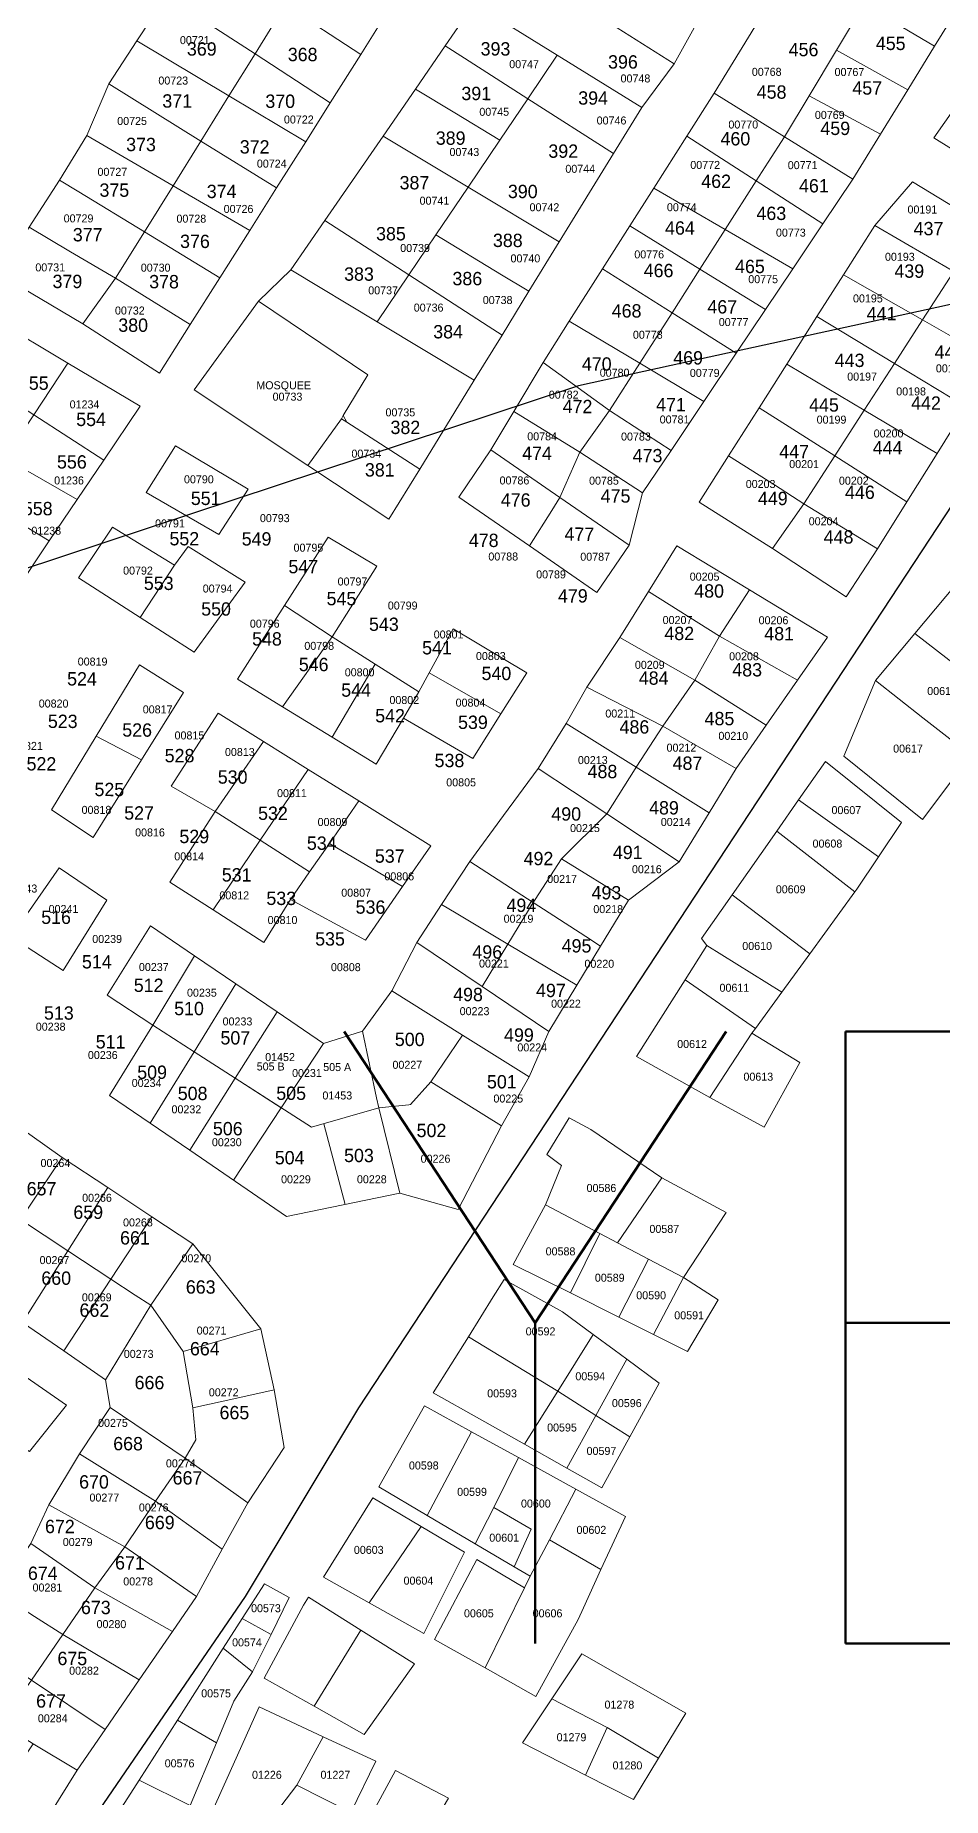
# Model space of a CAD drawing. Header units: metres. Extents: x 245225 to 248406, y 1633796 to 1637634.
# Drawn here: x 245954.3 to 246124.6, y 1635321.5 to 1635651.8 of the extents above; entities that cross this region are included whole.
import ezdxf
from ezdxf.enums import TextEntityAlignment as Align

# ---------------------------------------------------------------- set-up
doc = ezdxf.new("R2010")
doc.units = ezdxf.units.M
doc.header["$MEASUREMENT"] = 0
for name, color, linetype in [('historique_numero_parcelle', 7, 'Continuous'), ('limites_sections', 7, 'Continuous'), ('numero_lot', 7, 'Continuous')]:
    doc.layers.add(name, color=color, linetype=linetype)
doc.layers.add('LIMITES_PARCELLES', color=7, linetype='Continuous', lineweight=0, true_color=0xffffff)
doc.layers.add('Nom_Commune', color=7, linetype='Continuous', lineweight=0)
doc.layers.add('Toponymie', color=7, linetype='Continuous', lineweight=30)
doc.styles.add('Style-ENGINEERING', font='ENGINEERING.shx')
doc.styles.add('Style-FANCY', font='FANCY.shx')
doc.styles.add('Style-STANDARD', font='STANDARD.shx')
doc.styles.add('Style-WORKING', font='WORKING.shx')

msp = doc.modelspace()

# ---------------------------------------------------------------- linework, layer by layer
at = {"layer": 'limites_parcelles'}
for p, q in [((246015.729, 1635465.193), (246021.232, 1635472.707)), ((246021.232, 1635472.707), (246034.461, 1635464.433)), ((245991.863, 1635456.375), (245999.702, 1635468.786)), ((245999.702, 1635468.786), (246008.426, 1635462.865)), ((246015.729, 1635465.193), (246008.426, 1635462.865)), ((246018.375, 1635452.705), (246015.729, 1635465.193)), ((246008.426, 1635462.865), (246000.47, 1635450.83)), ((246034.461, 1635464.433), (246028.535, 1635455.668)), ((245983.315, 1635442.841), (245991.863, 1635456.375)), ((245991.863, 1635456.375), (246006.161493, 1635447.163295)), ((246000.47, 1635450.83), (245991.863, 1635456.375)), ((246028.535, 1635455.668), (246024.725, 1635451.435)), ((246018.798, 1635450.8), (246018.375, 1635452.705)), ((246000.47, 1635450.83), (245991.493, 1635437.253)), ((246006.161493, 1635447.163295), (246018.798, 1635450.8)), ((246024.386, 1635451.398), (246018.798, 1635450.8)), ((246018.798, 1635450.8), (246022.714, 1635434.819)), ((246024.725, 1635451.435), (246024.386, 1635451.398)), ((246012.448, 1635432.702), (246008.492, 1635447.834)), ((246001.467273, 1635430.437613), (245983.315, 1635442.841)), ((246022.714, 1635434.819), (246001.467273, 1635430.437613))]:
    msp.add_line(p, q, dxfattribs=at)
at = {"layer": 'limites_parcelles', "flags": 128}
for points in [[(246115.785, 1635667.466), (246109.753, 1635657.623), (246104.622, 1635649.068), (246099.489, 1635640.507), (246094.861, 1635632.79), (246081.659, 1635640.976), (246102.873, 1635675.615), (246115.785, 1635667.466)], [(246057.556, 1635657.004), (246074.188, 1635646.483), (246068.098, 1635638.325), (246052.264, 1635648.079), (246036.643, 1635657.701), (246039.263, 1635668.576), (246057.556, 1635657.004)], [(246052.264, 1635648.079), (246046.753, 1635639.944), (246034.842, 1635647.554), (246031.238, 1635649.857), (246036.643, 1635657.701), (246052.264, 1635648.079)], [(246046.753, 1635639.944), (246041.498, 1635632.188), (246033.021, 1635637.301), (246025.649, 1635641.748), (246031.238, 1635649.857), (246034.842, 1635647.554), (246046.753, 1635639.944)], [(246041.498, 1635632.188), (246035.52, 1635623.362), (246019.577, 1635632.937), (246025.649, 1635641.748), (246033.021, 1635637.301), (246041.498, 1635632.188)], [(246062.797, 1635629.692), (246052.609, 1635613.099), (246035.52, 1635623.362), (246041.498, 1635632.188), (246046.753, 1635639.944), (246062.797, 1635629.692)], [(246094.861, 1635632.79), (246091.83, 1635628.054), (246089.583, 1635624.542), (246076.55, 1635632.93), (246081.659, 1635640.976), (246094.861, 1635632.79)], [(245980.202, 1635623.629), (245974.836, 1635615), (245962.529, 1635622.497), (245958.897, 1635624.709), (245963.989, 1635633.046), (245980.202, 1635623.629)], [(246035.52, 1635623.362), (246029.452, 1635614.405), (246024.395, 1635606.941), (246008.662, 1635617.099), (246019.577, 1635632.937), (246035.52, 1635623.362)], [(246107.689, 1635624.836), (246102.091, 1635616.491), (246089.583, 1635624.542), (246091.83, 1635628.054), (246094.861, 1635632.79), (246107.689, 1635624.836)], [(245974.836, 1635615), (245969.417, 1635606.294), (245960.974, 1635611.263), (245953.187, 1635615.846), (245958.897, 1635624.709), (245962.529, 1635622.497), (245974.836, 1635615)], [(246052.609, 1635613.099), (246046.936, 1635603.859), (246041.797, 1635606.959), (246029.452, 1635614.405), (246035.52, 1635623.362), (246052.609, 1635613.099)], [(245969.417, 1635606.294), (245963.279, 1635597.722), (245947.51, 1635607.035), (245953.187, 1635615.846), (245960.974, 1635611.263), (245969.417, 1635606.294)], [(246046.936, 1635603.859), (246041.892, 1635595.643), (246039.309, 1635597.311), (246024.395, 1635606.941), (246029.452, 1635614.405), (246041.797, 1635606.959), (246046.936, 1635603.859)], [(246018.44, 1635598.151), (246036.696, 1635587.18), (246026.503, 1635570.526), (246012.764, 1635579.328), (246012.125, 1635580.567), (246016.738, 1635588.223), (245996.206, 1635601.981), (246002.292, 1635607.855), (246018.44, 1635598.151)], [(246041.892, 1635595.643), (246036.696, 1635587.18), (246018.44, 1635598.151), (246024.395, 1635606.941), (246039.309, 1635597.311), (246041.892, 1635595.643)], [(246012.125, 1635580.567), (246011.764, 1635579.968), (246005.495, 1635571.192), (245984.141, 1635585.366), (245996.206, 1635601.981), (246016.738, 1635588.223), (246012.125, 1635580.567)], [(246115.478, 1635590.314), (246109.818, 1635581.558), (246098.252, 1635588.415), (246095.281, 1635590.176), (246100.955, 1635599.105), (246115.478, 1635590.314)], [(246109.818, 1635581.558), (246104.292, 1635573.009), (246095.729, 1635578.437), (246090.092, 1635582.01), (246095.281, 1635590.176), (246098.252, 1635588.415), (246109.818, 1635581.558)], [(246104.292, 1635573.009), (246098.495, 1635564.04), (246092.979, 1635567.559), (246084.391, 1635573.039), (246090.092, 1635582.01), (246095.729, 1635578.437), (246104.292, 1635573.009)], [(246012.764, 1635579.328), (246026.503, 1635570.526), (246020.654, 1635561.13), (246005.495, 1635571.192), (246011.764, 1635579.968), (246012.764, 1635579.328)], [(246052.763, 1635565.215), (246051.206, 1635562.748), (246047.024, 1635556.123), (246033.76, 1635565.272), (246039.793, 1635574.162), (246052.763, 1635565.215)], [(246098.495, 1635564.04), (246092.613, 1635555.645), (246078.859, 1635564.333), (246084.391, 1635573.039), (246092.979, 1635567.559), (246098.495, 1635564.04)], [(245956.978, 1635557.07), (245950.632, 1635547.583), (245937.342, 1635555.321), (245937.374, 1635555.37), (245943.716, 1635565.053), (245956.978, 1635557.07)], [(246065.722, 1635556.276), (246059.69, 1635547.386), (246047.024, 1635556.123), (246051.206, 1635562.748), (246052.763, 1635565.215), (246065.722, 1635556.276)], [(245974.021, 1635542.711), (245980.477, 1635552.504), (245983.017, 1635555.997), (245993.733, 1635549.329), (245984.128, 1635536.232), (245974.021, 1635542.711)], [(246139.258, 1635529.552), (246136.775, 1635526.237), (246127.617, 1635533.284), (246119.301, 1635539.684), (246129.018, 1635551.3), (246137.306, 1635544.461), (246145.37, 1635537.807), (246139.258, 1635529.552)], [(246136.775, 1635526.237), (246129.793, 1635516.918), (246120.838, 1635523.934), (246111.951, 1635530.897), (246119.301, 1635539.684), (246127.617, 1635533.284), (246136.775, 1635526.237)], [(246026.276, 1635528.771), (246023.419, 1635523.85), (246018.259, 1635515.198), (246010.027, 1635520.258), (246018.072, 1635533.974), (246026.276, 1635528.771)], [(246041.674, 1635524.639), (246036.436, 1635516.309), (246023.419, 1635523.85), (246026.276, 1635528.771), (246028.229, 1635532.364), (246041.674, 1635524.639)], [(246120.838, 1635523.934), (246129.793, 1635516.918), (246120.763, 1635504.866), (246106, 1635516.693), (246111.951, 1635530.897), (246120.838, 1635523.934)], [(246067.032, 1635514.652), (246066.835, 1635514.338), (246061.528, 1635505.884), (246048.644, 1635514.388), (246053.935, 1635522.854), (246067.032, 1635514.652)], [(246085.818, 1635514.388), (246080.727, 1635506.092), (246067.532, 1635514.34), (246067.032, 1635514.652), (246072.059, 1635522.325), (246085.818, 1635514.388)], [(246080.727, 1635506.092), (246075.102, 1635496.925), (246061.528, 1635505.884), (246066.835, 1635514.338), (246067.032, 1635514.652), (246067.532, 1635514.34), (246080.727, 1635506.092)], [(246015.029, 1635508.325), (246009.51, 1635500.373), (246005.788, 1635495.009), (245996.544, 1635500.944), (246005.538, 1635514.241), (246015.029, 1635508.325)], [(246048.104, 1635489.871), (246047.742, 1635489.279), (246035.826, 1635496.965), (246042.183, 1635505.606), (246048.644, 1635514.388), (246061.528, 1635505.884), (246053.044, 1635497.465), (246048.104, 1635489.871)], [(246112.51, 1635497.863), (246108.46, 1635491.769), (246108.09, 1635491.262), (246093.427, 1635502.673), (246097.524, 1635508.518), (246112.51, 1635497.863)], [(246005.788, 1635495.009), (246002.226, 1635489.877), (245997.208, 1635481.809), (245987.726, 1635487.907), (245996.544, 1635500.944), (246005.788, 1635495.009)], [(246023.239, 1635492.282), (246016.258, 1635482.232), (246002.226, 1635489.877), (246005.788, 1635495.009), (246009.51, 1635500.373), (246023.239, 1635492.282)], [(246047.742, 1635489.279), (246042.984, 1635481.492), (246033.3, 1635487.279), (246030.552, 1635488.921), (246035.826, 1635496.965), (246047.742, 1635489.279)], [(246065.611, 1635489.698), (246060.387, 1635481.123), (246057.584, 1635482.931), (246047.742, 1635489.279), (246048.104, 1635489.871), (246053.044, 1635497.465), (246065.611, 1635489.698)], [(246042.984, 1635481.492), (246038.138, 1635473.562), (246025.889, 1635481.809), (246030.552, 1635488.921), (246033.3, 1635487.279), (246042.984, 1635481.492)], [(246060.387, 1635481.123), (246055.907, 1635473.771), (246050.53, 1635476.984), (246042.984, 1635481.492), (246047.742, 1635489.279), (246057.584, 1635482.931), (246060.387, 1635481.123)], [(246099.652, 1635479.694), (246094.375, 1635472.458), (246080.282, 1635481.212), (246079.33, 1635482.562), (246085.071, 1635490.753), (246099.652, 1635479.694)], [(246038.138, 1635473.562), (246050.649, 1635465.14), (246046.95, 1635456.62), (246034.461, 1635464.433), (246021.232, 1635472.707), (246025.889, 1635481.809), (246038.138, 1635473.562)], [(246055.907, 1635473.771), (246050.649, 1635465.14), (246038.138, 1635473.562), (246042.984, 1635481.492), (246050.53, 1635476.984), (246055.907, 1635473.771)], [(246089.444, 1635465.698), (246088.775, 1635464.782), (246080.838, 1635452.717), (246067.106, 1635460.416), (246076.213, 1635474.789), (246089.444, 1635465.698)], [(246041.764, 1635447.413), (246033.677, 1635431.761), (246022.714, 1635434.819), (246018.798, 1635450.8), (246024.386, 1635451.398), (246024.725, 1635451.435), (246028.535, 1635455.668), (246041.764, 1635447.413)], [(246071.868, 1635437.715), (246063.544, 1635425.51), (246060.233, 1635427.257), (246050.04, 1635432.635), (246053.056, 1635440.016), (246050.278, 1635442.08), (246054.485, 1635448.907), (246058.533, 1635446.763), (246071.868, 1635437.715)], [(246069.336, 1635422.454), (246063.544, 1635425.51), (246071.868, 1635437.715), (246083.933, 1635431.206), (246075.916, 1635418.982), (246069.336, 1635422.454)], [(245983.87, 1635425.339), (245975.988, 1635413.811), (245973.097, 1635415.711), (245968.538, 1635418.707), (245976.22, 1635430.384), (245983.87, 1635425.339)], [(246054.717, 1635416.104), (246060.233, 1635427.257), (246063.544, 1635425.51), (246069.336, 1635422.454), (246063.797, 1635411.563), (246054.717, 1635416.104)], [(245975.988, 1635413.811), (245967.522, 1635399.841), (245959.687, 1635405.254), (245968.538, 1635418.707), (245973.097, 1635415.711), (245975.988, 1635413.811)], [(246052.336, 1635397.693), (246035.578, 1635407.899), (246040.244, 1635415.358), (246042.288, 1635418.627), (246053.232, 1635412.561), (246058.993, 1635408.314), (246052.336, 1635397.693)], [(245982.084, 1635405.164), (245983.926, 1635394.549), (245984.465, 1635388.561), (245982.471, 1635385.15), (245968.368, 1635394.655), (245967.522, 1635399.841), (245975.988, 1635413.811), (245982.084, 1635405.164)], [(245999.166, 1635397.936), (245992.713, 1635396.502), (245983.926, 1635394.549), (245982.084, 1635405.164), (245996.626, 1635409.366), (245999.166, 1635397.936)], [(246052.336, 1635397.693), (246046.113, 1635387.764), (246037.691, 1635392.504), (246029.006, 1635397.392), (246035.578, 1635407.899), (246052.336, 1635397.693)], [(246065.295, 1635403.668), (246059.501, 1635393.169), (246052.336, 1635397.693), (246058.993, 1635408.314), (246062.913, 1635405.424), (246065.295, 1635403.668)], [(245994.189, 1635376.787), (245982.471, 1635385.15), (245984.465, 1635388.561), (245983.926, 1635394.549), (245992.713, 1635396.502), (245999.166, 1635397.936), (246001.002, 1635387.172), (245994.189, 1635376.787)], [(246054.052, 1635383.296), (246059.501, 1635393.169), (246065.856, 1635389.157), (246065.31, 1635388.166), (246060.597, 1635379.612), (246054.052, 1635383.296)], [(246036.866, 1635369.093), (246027.852, 1635374.415), (246036.188, 1635390.069), (246044.969, 1635385.244), (246040.355, 1635375.891), (246036.866, 1635369.093)], [(246050.789, 1635369.85), (246047.185, 1635363), (246044.158, 1635364.788), (246047.342, 1635371.846), (246040.355, 1635375.891), (246044.969, 1635385.244), (246055.718, 1635379.338), (246050.789, 1635369.85)], [(245959.507, 1635352.107), (245954.217, 1635355.466), (245947.231, 1635359.902), (245953.533, 1635369.158), (245965.514, 1635360.864), (245959.507, 1635352.107)], [(246056.152, 1635354.926), (246048.228, 1635340.482), (246038.715, 1635345.824), (246046.128, 1635360.858), (246047.185, 1635363), (246050.789, 1635369.85), (246060.452, 1635364.255), (246057.159, 1635357.111), (246056.152, 1635354.926)], [(245959.507, 1635352.107), (245953.639, 1635343.553), (245941.667, 1635351.729), (245947.231, 1635359.902), (245954.217, 1635355.466), (245959.507, 1635352.107)], [(246015.401, 1635352.911), (246006.644, 1635338.637), (245997.252, 1635343.903), (246004.632, 1635357.593), (246005.573, 1635359.078), (246015.401, 1635352.911)], [(245995.107, 1635345.105), (245991.615, 1635339.602), (245988.344, 1635331.809), (245981.001, 1635336.057), (245989.605, 1635349.525), (245995.107, 1635345.105)], [(246071.25, 1635328.908), (246061.606, 1635334.633), (246051.226, 1635340.018), (246056.844, 1635348.444), (246076.37, 1635337.332), (246071.25, 1635328.908)], [(245947.965, 1635335.437), (245953.639, 1635343.553), (245967.447, 1635334.288), (245962.198, 1635326.646), (245953.943, 1635331.62), (245947.965, 1635335.437)], [(246003.387, 1635323.862), (245996.601, 1635314.935), (245987.578, 1635319.042), (245992.29, 1635329.506), (245996.344, 1635338.51), (246008.363, 1635332.936), (246003.387, 1635323.862)], [(245983.407, 1635320.044), (245983.042, 1635319.176), (245979.924, 1635310.511), (245968.338, 1635316.237), (245973.813, 1635324.807), (245983.407, 1635320.044)], [(246013.537, 1635318.7), (246008.865, 1635309.137), (246003.506, 1635311.67), (245996.601, 1635314.935), (246003.387, 1635323.862), (246013.537, 1635318.7)]]:
    msp.add_lwpolyline(points, close=True, dxfattribs=at)
at = {"layer": 'limites_parcelles'}
for points in [[(246001.236, 1635657.449), (245995.568, 1635648.335), (245978.878, 1635659.149), (245984.775, 1635668.171)], [(246129.103, 1635659.61), (246122.982, 1635649.792), (246109.753, 1635657.623), (246115.785, 1635667.466)], [(246020.744, 1635656.722), (246015.386, 1635648.233), (246001.236, 1635657.449), (246006.331, 1635665.64)], [(246078.571, 1635654.333), (246074.188, 1635646.483), (246057.556, 1635657.004), (246062.151, 1635664.938)], [(245995.568, 1635648.335), (245990.672, 1635640.463), (245973.398, 1635650.766), (245978.878, 1635659.149)], [(246015.386, 1635648.233), (246009.679, 1635639.192), (245995.568, 1635648.335), (246001.236, 1635657.449)], [(246117.983, 1635641.635), (246104.622, 1635649.068), (246109.753, 1635657.623), (246122.982, 1635649.792)], [(245990.672, 1635640.463), (245985.42, 1635632.018), (245968.148, 1635642.734), (245973.398, 1635650.766)], [(246009.679, 1635639.192), (246005.064, 1635631.88), (245990.672, 1635640.463), (245995.568, 1635648.335)], [(246046.753, 1635639.944), (246052.264, 1635648.079), (246068.098, 1635638.325), (246062.797, 1635629.692)], [(246112.858, 1635633.271), (246099.489, 1635640.507), (246104.622, 1635649.068), (246117.983, 1635641.635)], [(245985.42, 1635632.018), (245980.202, 1635623.629), (245963.989, 1635633.046), (245968.148, 1635642.734)], [(246005.064, 1635631.88), (245999.599, 1635623.222), (245985.42, 1635632.018), (245990.672, 1635640.463)], [(246112.858, 1635633.271), (246107.689, 1635624.836), (246094.861, 1635632.79), (246099.489, 1635640.507)], [(246141.317, 1635632.726), (246136.132, 1635624.365), (246122.902, 1635632.62), (246128.617, 1635640.769)], [(245999.599, 1635623.222), (245994.583, 1635615.276), (245980.202, 1635623.629), (245985.42, 1635632.018)], [(246089.583, 1635624.542), (246083.745, 1635615.42), (246070.352, 1635623.17), (246076.55, 1635632.93)], [(245994.583, 1635615.276), (245988.973, 1635606.388), (245974.836, 1635615), (245980.202, 1635623.629)], [(246102.091, 1635616.491), (246096.443, 1635608.072), (246083.745, 1635615.42), (246089.583, 1635624.542)], [(246132.237, 1635616.24), (246126.618, 1635607.547), (246111.822, 1635616.206), (246118.873, 1635624.378)], [(246083.745, 1635615.42), (246079.004, 1635608.012), (246065.859, 1635616.095), (246070.352, 1635623.17)], [(246024.395, 1635606.941), (246018.44, 1635598.151), (246002.292, 1635607.855), (246008.662, 1635617.099)], [(245988.973, 1635606.388), (245983.387, 1635597.616), (245969.417, 1635606.294), (245974.836, 1635615)], [(246079.004, 1635608.012), (246073.773, 1635599.837), (246060.751, 1635608.051), (246065.859, 1635616.095)], [(246096.443, 1635608.072), (246091.321, 1635600.438), (246079.004, 1635608.012), (246083.745, 1635615.42)], [(246126.618, 1635607.547), (246120.762, 1635598.488), (246105.949, 1635606.964), (246111.822, 1635616.206)], [(246073.773, 1635599.837), (246067.715, 1635590.372), (246054.513, 1635598.228), (246060.751, 1635608.051)], [(246091.321, 1635600.438), (246085.82, 1635592.239), (246073.773, 1635599.837), (246079.004, 1635608.012)], [(246120.762, 1635598.488), (246115.478, 1635590.314), (246100.955, 1635599.105), (246105.949, 1635606.964)], [(246139.939, 1635599.75), (246134.304, 1635590.739), (246120.762, 1635598.488), (246126.618, 1635607.547)], [(245983.387, 1635597.616), (245977.651, 1635588.527), (245963.279, 1635597.722), (245969.417, 1635606.294)], [(245960.451, 1635590.388), (245954.062, 1635580.716), (245940.599, 1635589.405), (245946.792, 1635598.477)], [(246067.715, 1635590.372), (246062.058, 1635581.53), (246049.622, 1635590.526), (246054.513, 1635598.228)], [(246085.82, 1635592.239), (246079.759, 1635583.205), (246067.715, 1635590.372), (246073.773, 1635599.837)], [(246134.304, 1635590.739), (246128.941, 1635582.164), (246115.478, 1635590.314), (246120.762, 1635598.488)], [(245967.215, 1635572.227), (245954.062, 1635580.716), (245960.451, 1635590.388), (245974.044, 1635582.337)], [(246056.479, 1635573.671), (246044.083, 1635581.305), (246049.622, 1635590.526), (246062.058, 1635581.53)], [(246079.759, 1635583.205), (246073.599, 1635574.022), (246062.058, 1635581.53), (246067.715, 1635590.372)], [(246128.941, 1635582.164), (246123.492, 1635573.452), (246109.818, 1635581.558), (246115.478, 1635590.314)], [(245967.215, 1635572.227), (245962.221, 1635564.833), (245948.695, 1635572.591), (245954.062, 1635580.716)], [(246056.479, 1635573.671), (246052.763, 1635565.215), (246039.793, 1635574.162), (246044.083, 1635581.305)], [(246073.599, 1635574.022), (246068.26, 1635566.064), (246056.479, 1635573.671), (246062.058, 1635581.53)], [(246123.492, 1635573.452), (246117.844, 1635564.42), (246104.292, 1635573.009), (246109.818, 1635581.558)], [(245994.301, 1635566.752), (245988.781, 1635558.287), (245975.129, 1635566.118), (245980.632, 1635574.903)], [(245962.221, 1635564.833), (245956.978, 1635557.07), (245943.716, 1635565.053), (245948.695, 1635572.591)], [(246052.763, 1635565.215), (246056.479, 1635573.671), (246068.26, 1635566.064), (246065.722, 1635556.276)], [(246117.844, 1635564.42), (246112.329, 1635555.601), (246098.495, 1635564.04), (246104.292, 1635573.009)], [(246112.329, 1635555.601), (246106.438, 1635546.591), (246092.613, 1635555.645), (246098.495, 1635564.04)], [(245980.477, 1635552.504), (245974.021, 1635542.711), (245962.459, 1635550.123), (245968.809, 1635559.648)], [(246010.004, 1635539.09), (246001.116, 1635544.947), (246009.29, 1635557.743), (246018.418, 1635552.345)], [(246088.314, 1635547.874), (246082.695, 1635539.197), (246069.351, 1635547.583), (246074.663, 1635556.151)], [(246082.695, 1635539.197), (246078.065, 1635530.995), (246063.993, 1635538.984), (246069.351, 1635547.583)], [(246097.316, 1635530.951), (246082.695, 1635539.197), (246088.314, 1635547.874), (246102.946, 1635539.003)], [(246010.004, 1635539.09), (246000.743, 1635525.965), (245992.304, 1635531.152), (246001.116, 1635544.947)], [(246018.072, 1635533.974), (246010.027, 1635520.258), (246000.743, 1635525.965), (246010.004, 1635539.09)], [(246041.674, 1635524.639), (246028.229, 1635532.364), (246032.706, 1635540.598), (246046.517, 1635532.343)], [(246078.065, 1635530.995), (246072.059, 1635522.325), (246057.775, 1635529.657), (246063.993, 1635538.984)], [(246097.316, 1635530.951), (246091.426, 1635522.528), (246078.065, 1635530.995), (246082.695, 1635539.197)], [(245974.291, 1635516.03), (245965.787, 1635520.481), (245973.909, 1635533.861), (245982.164, 1635528.675)], [(246091.426, 1635522.528), (246085.818, 1635514.388), (246072.059, 1635522.325), (246078.065, 1635530.995)], [(246072.059, 1635522.325), (246067.032, 1635514.652), (246053.935, 1635522.854), (246057.775, 1635529.657)], [(245997.12, 1635519.489), (245988.106, 1635506.362), (245979.842, 1635511.07), (245988.636, 1635524.777)], [(245974.291, 1635516.03), (245965.23, 1635501.476), (245957.399, 1635506.662), (245965.787, 1635520.481)], [(246005.538, 1635514.241), (245996.544, 1635500.944), (245988.106, 1635506.362), (245997.12, 1635519.489)], [(246112.51, 1635497.863), (246097.524, 1635508.518), (246102.587, 1635515.74), (246116.795, 1635504.31)], [(246023.239, 1635492.282), (246009.51, 1635500.373), (246015.029, 1635508.325), (246028.535, 1635499.906)], [(245996.544, 1635500.944), (245987.726, 1635487.907), (245979.604, 1635493.132), (245988.106, 1635506.362)], [(246053.044, 1635497.465), (246061.528, 1635505.884), (246075.102, 1635496.925), (246065.611, 1635489.698)], [(246108.09, 1635491.262), (246099.652, 1635479.694), (246085.071, 1635490.753), (246093.427, 1635502.673)], [(245967.772, 1635489.719), (245959.546, 1635476.558), (245949.848, 1635482.867), (245958.843, 1635495.779)], [(245984.2, 1635479.308), (245976.422, 1635466.323), (245967.832, 1635471.911), (245975.958, 1635484.902)], [(245991.99, 1635474.021), (245984.175, 1635461.328), (245976.422, 1635466.323), (245984.2, 1635479.308)], [(246094.375, 1635472.458), (246089.444, 1635465.698), (246076.213, 1635474.789), (246080.282, 1635481.212)], [(245999.702, 1635468.786), (245991.863, 1635456.375), (245984.175, 1635461.328), (245991.99, 1635474.021)], [(245984.175, 1635461.328), (245975.908, 1635447.903), (245968.243, 1635453.141), (245976.422, 1635466.323)], [(246028.535, 1635455.668), (246034.461, 1635464.433), (246046.95, 1635456.62), (246041.764, 1635447.413)], [(246080.838, 1635452.717), (246088.775, 1635464.782), (246097.745, 1635459.305), (246091.077, 1635447.16)], [(245991.863, 1635456.375), (245983.315, 1635442.841), (245975.908, 1635447.903), (245984.175, 1635461.328)], [(245959.396, 1635441.478), (245951.581, 1635429.851), (245942.443, 1635435.031), (245950.536, 1635447.795)], [(245967.927, 1635435.852), (245960.456, 1635424.018), (245951.581, 1635429.851), (245959.396, 1635441.478)], [(245976.22, 1635430.384), (245968.538, 1635418.707), (245960.456, 1635424.018), (245967.927, 1635435.852)], [(246060.233, 1635427.257), (246054.717, 1635416.104), (246043.985, 1635421.469), (246050.04, 1635432.635)], [(245960.456, 1635424.018), (245951.974, 1635410.584), (245942.863, 1635416.88), (245951.581, 1635429.851)], [(245982.084, 1635405.164), (245975.988, 1635413.811), (245983.87, 1635425.339), (245996.626, 1635409.366)], [(245968.538, 1635418.707), (245959.687, 1635405.254), (245951.974, 1635410.584), (245960.456, 1635424.018)], [(246063.797, 1635411.563), (246069.336, 1635422.454), (246075.916, 1635418.982), (246070.274, 1635408.325)], [(246070.274, 1635408.325), (246075.916, 1635418.982), (246082.403, 1635414.802), (246076.688, 1635405.118)], [(245960.219, 1635395.078), (245953.234, 1635386.4), (245939.158, 1635395.713), (245945.826, 1635405.027)], [(246059.501, 1635393.169), (246065.295, 1635403.668), (246071.379, 1635399.182), (246065.856, 1635389.157)], [(246059.501, 1635393.169), (246054.052, 1635383.296), (246046.113, 1635387.764), (246052.336, 1635397.693)], [(245982.471, 1635385.15), (245976.925, 1635377.052), (245962.653, 1635385.977), (245968.368, 1635394.655)], [(246027.852, 1635374.415), (246018.807, 1635379.756), (246027.339, 1635394.931), (246036.188, 1635390.069)], [(245976.925, 1635377.052), (245971.12, 1635368.514), (245956.91, 1635376.403), (245962.653, 1635385.977)], [(245994.189, 1635376.787), (245989.423, 1635368.067), (245976.925, 1635377.052), (245982.471, 1635385.15)], [(246050.789, 1635369.85), (246055.718, 1635379.338), (246065.042, 1635374.214), (246060.452, 1635364.255)], [(245971.12, 1635368.514), (245965.514, 1635360.864), (245953.533, 1635369.158), (245956.91, 1635376.403)], [(245976.925, 1635377.052), (245989.423, 1635368.067), (245984.561, 1635359.201), (245971.12, 1635368.514)], [(246026.741, 1635372.33), (246016.979, 1635358.027), (246008.409, 1635362.84), (246017.655, 1635377.707)], [(246047.342, 1635371.846), (246044.158, 1635364.788), (246036.866, 1635369.093), (246040.355, 1635375.891)], [(246034.843, 1635367.536), (246027.246, 1635352.263), (246016.979, 1635358.027), (246026.741, 1635372.33)], [(245965.514, 1635360.864), (245971.12, 1635368.514), (245984.561, 1635359.201), (245980.052, 1635352.636)], [(246029.195, 1635351.169), (246037.189, 1635366.148), (246046.128, 1635360.858), (246038.715, 1635345.824)], [(245980.052, 1635352.636), (245973.836, 1635343.588), (245959.507, 1635352.107), (245965.514, 1635360.864)], [(245998.558, 1635352.113), (245993.154, 1635355.079), (245997.33, 1635361.615), (246001.976, 1635359.056)], [(245998.558, 1635352.113), (245995.107, 1635345.105), (245989.605, 1635349.525), (245993.154, 1635355.079)], [(246025.481, 1635346.587), (246016.062, 1635333.357), (246006.644, 1635338.637), (246015.401, 1635352.911)], [(245973.836, 1635343.588), (245967.447, 1635334.288), (245953.639, 1635343.553), (245959.507, 1635352.107)], [(246057.553, 1635325.729), (246045.731, 1635331.775), (246051.226, 1635340.018), (246061.606, 1635334.633)], [(245988.344, 1635331.809), (245983.407, 1635320.044), (245973.813, 1635324.807), (245981.001, 1635336.057)], [(246013.537, 1635318.7), (246003.387, 1635323.862), (246008.363, 1635332.936), (246018.252, 1635328.35)], [(246071.25, 1635328.908), (246066.528, 1635321.139), (246057.553, 1635325.729), (246061.606, 1635334.633)], [(245962.198, 1635326.646), (245953.732, 1635313.1), (245945.159, 1635318.497), (245953.943, 1635331.62)], [(246031.871, 1635321.445), (246025.944, 1635311.491), (246016.615, 1635316.805), (246021.903, 1635326.604)]]:
    msp.add_3dface(points, dxfattribs=at)
at = {"layer": 'limites_sections', "flags": 128}
for points in [[(245715.487, 1635996.523), (245917.985, 1635864.385), (246128.206, 1635727.098), (246186.553, 1635682.48), (246186.553, 1635682.48), (246192.559, 1635664.461), (246182.5837, 1635671.2887), (246145.2107, 1635680.1521), (246130.5263, 1635682.7715), (246116.5484, 1635692.4804), (246162.4213, 1635620.4868), (246153.3619, 1635614.4665), (246145.6977, 1635609.3733), (246144.2542, 1635608.4141), (246137.491, 1635603.9197), (246124.8713, 1635601.1517), (246080.7562, 1635591.4755), (246056.2489, 1635586.1001), (245757.2987, 1635487.3796), (245709.8511, 1635473.3519)], [(246475.166, 1634954), (246278.712, 1634922.249), (246090.858, 1634842.213), (246079.613, 1634838.244), (246000.899, 1634791.942), (245962.083, 1634769.837), (246011.802, 1634851.075), (246003.757, 1634903.681), (245876.166, 1635183.709), (245912.36, 1635240.445), (245993.803, 1635359.213), (246015.039, 1635394.607), (246192.559, 1635664.461), (246208.147, 1635671.811), (246232.762, 1635710.906), (246254.482, 1635744.209), (246290.68, 1635810.814), (246301.781, 1635826.742), (246319.639, 1635860.527), (246346.185, 1635924.719)]]:
    msp.add_lwpolyline(points, dxfattribs=at)

# ---------------------------------------------------------------- texts
at = {"layer": 'historique_numero_parcelle', "style": 'Style-FANCY'}
for s, p in [('00721', (245984.266006, 1635650.928387)), ('00747', (246046.03173, 1635646.42134)), ('00723', (245980.224599, 1635643.349122)), ('00748', (246066.916603, 1635643.744109)), ('00768', (246091.533675, 1635644.986106)), ('00767', (246107.054634, 1635644.950267)), ('00722', (246003.774807, 1635636.049723)), ('00745', (246040.427108, 1635637.497258)), ('00746', (246062.430408, 1635635.869447)), ('00769', (246103.357058, 1635636.909783)), ('00725', (245972.504094, 1635635.776929)), ('00770', (246087.142853, 1635635.107218)), ('00743', (246034.825676, 1635629.954172)), ('00727', (245968.803066, 1635626.241449)), ('00724', (245998.697565, 1635627.782589)), ('00744', (246056.563347, 1635626.815134)), ('00772', (246079.997348, 1635627.534698)), ('00771', (246098.276194, 1635627.492067)), ('00741', (246029.220497, 1635620.833668)), ('00742', (246049.845813, 1635619.602462)), ('00774', (246075.609899, 1635619.609971)), ('00729', (245962.459901, 1635617.516073)), ('00728', (245983.613845, 1635617.467227)), ('00726', (245992.47007, 1635619.286782)), ('00191', (246120.733961, 1635619.181766)), ('00773', (246096.063098, 1635614.848567)), ('00739', (246025.586266, 1635611.971295)), ('00740', (246046.275672, 1635610.01768)), ('00776', (246069.496609, 1635610.7699)), ('00193', (246116.508594, 1635610.320922)), ('00731', (245957.150571, 1635608.329885)), ('00730', (245976.924621, 1635608.283648)), ('00775', (246090.86893, 1635606.120537)), ('00737', (246019.589923, 1635604.03412)), ('00732', (245972.077049, 1635600.24582)), ('00736', (246028.123465, 1635600.794407)), ('00738', (246041.067769, 1635602.210521)), ('00195', (246110.512555, 1635602.515746)), ('00777', (246085.332359, 1635598.0843)), ('00778', (246069.231826, 1635595.706471)), ('00780', (246063.007381, 1635588.591825)), ('00779', (246079.907336, 1635588.552801)), ('00197', (246109.427721, 1635587.864212)), ('00196', (246126.052318, 1635589.402829)), ('00733', (246001.650854, 1635584.103489)), ('00782', (246053.455847, 1635584.473869)), ('00198', (246118.618325, 1635585.083983)), ('01234', (245963.582156, 1635582.651129)), ('00735', (246022.822113, 1635581.159595)), ('00781', (246074.254067, 1635579.826409)), ('00199', (246103.694074, 1635579.79543)), ('00784', (246049.413663, 1635576.663345)), ('00783', (246067.003754, 1635576.622565)), ('00200', (246114.396232, 1635577.208134)), ('00734', (246016.432087, 1635573.420493)), ('00201', (246098.549818, 1635571.462286)), ('01236', (245960.674377, 1635568.398642)), ('00790', (245985.029038, 1635568.611829)), ('00786', (246044.221698, 1635568.396148)), ('00785', (246061.006653, 1635568.357391)), ('00203', (246090.395296, 1635567.735529)), ('00202', (246107.871766, 1635568.352176)), ('00791', (245979.606831, 1635560.344904)), ('00793', (245999.268273, 1635561.33493)), ('00204', (246102.204043, 1635560.743406)), ('01238', (245956.399616, 1635558.979488)), ('00795', (246005.57851, 1635555.800344)), ('00788', (246042.118778, 1635554.141966)), ('00787', (246059.363732, 1635554.102146)), ('00792', (245973.608505, 1635551.504154)), ('00789', (246051.079054, 1635550.786267)), ('00205', (246079.886171, 1635550.370749)), ('00794', (245988.545626, 1635548.134818)), ('00797', (246013.840886, 1635549.457249)), ('00799', (246023.257504, 1635544.950494)), ('00796', (245997.382607, 1635541.560231)), ('00207', (246074.80937, 1635542.23445)), ('00206', (246092.809322, 1635542.192886)), ('00798', (246007.60502, 1635537.396616)), ('00801', (246031.867898, 1635539.526174)), ('00819', (245965.094997, 1635534.449344)), ('00803', (246039.790688, 1635535.483292)), ('00209', (246069.599963, 1635533.835456)), ('00208', (246087.275709, 1635535.437646)), ('00800', (246015.181584, 1635532.435108)), ('00802', (246023.561612, 1635527.240744)), ('00616', (246124.435364, 1635528.931371)), ('00820', (245957.784915, 1635526.581625)), ('00817', (245977.293331, 1635525.485153)), ('00804', (246035.977379, 1635526.752238)), ('00211', (246064.060678, 1635524.714377)), ('00815', (245983.260086, 1635520.608363)), ('00210', (246085.270167, 1635520.525814)), ('00821', (245952.970463, 1635518.641298)), ('00813', (245992.71293, 1635517.498527)), ('00212', (246075.542035, 1635518.314271)), ('00617', (246118.038615, 1635518.140511)), ('00213', (246058.916618, 1635515.987654)), ('00805', (246034.218003, 1635511.807097)), ('00811', (246002.484047, 1635509.787522)), ('00818', (245965.818815, 1635506.652598)), ('00809', (246010.091793, 1635504.381786)), ('00214', (246074.458734, 1635504.386899)), ('00607', (246106.476445, 1635506.609203)), ('00816', (245975.861078, 1635502.424399)), ('00215', (246057.441186, 1635503.243027)), ('00814', (245983.208601, 1635497.938585)), ('00608', (246102.925596, 1635500.338485)), ('00806', (246022.616309, 1635494.196839)), ('00216', (246069.051403, 1635495.528198)), ('00243', (245951.931467, 1635491.910341)), ('00812', (245991.665877, 1635490.625873)), ('00807', (246014.528198, 1635491.126507)), ('00217', (246053.164153, 1635493.705878)), ('00609', (246096.032773, 1635491.768504)), ('00241', (245959.640355, 1635488.078037)), ('00218', (246061.808125, 1635488.053903)), ('00810', (246000.721231, 1635486.004951)), ('00219', (246044.985921, 1635486.252742)), ('00239', (245967.826561, 1635482.458055)), ('00610', (246089.746988, 1635481.14421)), ('00221', (246040.367512, 1635477.852384)), ('00220', (246060.141564, 1635477.807147)), ('00237', (245976.575177, 1635477.19851)), ('00808', (246012.590973, 1635477.172943)), ('00235', (245985.596683, 1635472.388919)), ('00611', (246085.472542, 1635473.311412)), ('00223', (246036.73399, 1635468.924173)), ('00222', (246053.883284, 1635470.330578)), ('00238', (245957.228819, 1635466.012752)), ('00233', (245992.270319, 1635466.998695)), ('00224', (246047.558195, 1635462.131324)), ('00612', (246077.533487, 1635462.768768)), ('00236', (245967.006628, 1635460.702708)), ('01452', (246000.254607, 1635460.316284)), ('00227', (246024.129343, 1635458.870758)), ('00234', (245975.224232, 1635455.464111)), ('00231', (246005.299776, 1635457.33102)), ('00613', (246089.961456, 1635456.641754)), ('01453', (246010.996139, 1635453.12268)), ('00225', (246043.068195, 1635452.548503)), ('00232', (245982.686712, 1635450.527468)), ('00230', (245990.265741, 1635444.361856)), ('00226', (246029.420053, 1635441.270196)), ('00264', (245958.119329, 1635440.467989)), ('00229', (246003.234007, 1635437.41711)), ('00228', (246017.467498, 1635437.41869)), ('00586', (246060.539485, 1635435.788673)), ('00266', (245965.921426, 1635433.944792)), ('00268', (245973.596784, 1635429.327057)), ('00587', (246072.32778, 1635428.107044)), ('00267', (245957.94544, 1635422.267178)), ('00270', (245984.552279, 1635422.599742)), ('00588', (246052.863387, 1635423.900437)), ('00589', (246062.092982, 1635418.962247)), ('00269', (245965.878334, 1635415.282842)), ('00590', (246069.860462, 1635415.670121)), ('00591', (246076.988268, 1635411.920754)), ('00271', (245987.411911, 1635409.05668)), ('00592', (246049.11672, 1635408.902971)), ('00273', (245973.736886, 1635404.685668)), ('00594', (246058.437697, 1635400.489758)), ('00272', (245989.684306, 1635397.486825)), ('00593', (246041.897531, 1635397.289079)), ('00596', (246065.291356, 1635395.46012)), ('00275', (245968.912007, 1635391.751775)), ('00595', (246053.137533, 1635390.887722)), ('00597', (246060.539485, 1635386.49822)), ('00274', (245981.638388, 1635384.166532)), ('00598', (246027.217849, 1635383.771927)), ('00599', (246036.26468, 1635378.833737)), ('00277', (245967.302694, 1635377.759453)), ('00276', (245976.561421, 1635375.898069)), ('00600', (246048.235739, 1635376.638986)), ('00602', (246058.653301, 1635371.700796)), ('00279', (245962.290438, 1635369.426005)), ('00601', (246042.2959, 1635370.237628)), ('00603', (246016.891669, 1635367.951429)), ('00278', (245973.638415, 1635362.040782)), ('00604', (246026.212646, 1635362.190207)), ('00281', (245956.621624, 1635360.896649)), ('00573', (245997.610357, 1635357.017128)), ('00605', (246037.54403, 1635356.063193)), ('00606', (246050.42891, 1635356.063193)), ('00280', (245968.627917, 1635354.03533)), ('00574', (245994.04672, 1635350.618436)), ('00282', (245963.482752, 1635345.308187)), ('00575', (245988.252347, 1635341.062257)), ('01278', (246063.902232, 1635338.950044)), ('00284', (245957.615993, 1635336.384874)), ('01279', (246054.920675, 1635332.836094)), ('00576', (245981.411742, 1635327.946006)), ('01226', (245997.786447, 1635325.797401)), ('01227', (246010.632163, 1635325.797401)), ('01280', (246065.416565, 1635327.55824))]:
    msp.add_text(s, height=1.499994, dxfattribs=at).set_placement(p, align=Align.MIDDLE_CENTER)
at = {"layer": 'Nom_Commune', "color": 121, "linetype": 'Continuous', "lineweight": 70, "style": 'Style-STANDARD'}
msp.add_text('YEUMBEUL NORD', height=114.672624, dxfattribs=at).set_placement((246007.804998, 1635350.421616))
at = {"layer": 'Nom_Commune', "style": 'Style-STANDARD'}
msp.add_text('YEUMBEUL NORD', height=114.672624, dxfattribs=at).set_placement((246007.804998, 1635350.421616))
at = {"layer": 'numero_lot', "linetype": 'Continuous', "style": 'Style-WORKING'}
for s, height, p in [('369', 2.500002, (245982.781181, 1635648.02815)), ('393', 2.500002, (246037.872381, 1635648.05094)), ('456', 2.500002, (246095.659227, 1635647.917506)), ('455', 2.500002, (246112.001945, 1635649.075773)), ('368', 2.500002, (246001.705831, 1635646.988449)), ('396', 2.500002, (246061.778792, 1635645.602732)), ('371', 2.500002, (245978.175652, 1635638.276758)), ('370', 2.500002, (245997.501601, 1635638.232133)), ('391', 2.500002, (246034.266052, 1635639.684245)), ('394', 2.500002, (246056.183151, 1635638.835635)), ('458', 2.500002, (246089.662826, 1635639.955331)), ('457', 2.500002, (246107.598618, 1635640.710918)), ('389', 2.500002, (246029.463726, 1635631.320312)), ('460', 2.500002, (246082.867584, 1635631.196998)), ('459', 2.500002, (246101.603138, 1635633.147742)), ('373', 2.500002, (245971.383808, 1635630.123419)), ('372', 2.500002, (245992.699832, 1635629.676198)), ('392', 2.500002, (246050.581144, 1635628.878544)), ('375', 2.500002, (245966.383039, 1635621.567944)), ('374', 2.500002, (245986.504526, 1635621.322481)), ('387', 2.500002, (246022.669406, 1635622.960978)), ('390', 2.500002, (246042.991666, 1635621.318048)), ('462', 2.500002, (246079.262176, 1635623.229302)), ('461', 2.500002, (246097.593285, 1635622.388972)), ('464', 2.500002, (246072.466935, 1635614.47097)), ('463', 2.500002, (246089.610334, 1635617.222392)), ('437', 2.500002, (246119.09581, 1635614.3633)), ('377', 2.500002, (245961.382733, 1635613.212467)), ('376', 2.500002, (245981.501917, 1635611.970007)), ('385', 2.500002, (246018.263315, 1635613.399127)), ('388', 2.500002, (246040.180495, 1635612.152515)), ('379', 2.500002, (245957.577501, 1635604.45523)), ('378', 2.500002, (245975.707453, 1635604.413367)), ('383', 2.500002, (246012.267835, 1635605.83595)), ('386', 2.500002, (246032.591938, 1635604.991018)), ('466', 2.500002, (246068.463526, 1635606.503193)), ('465', 2.500002, (246085.602323, 1635607.26162)), ('439', 2.500002, (246115.4904, 1635606.394604)), ('468', 2.500002, (246062.468046, 1635598.940016)), ('467', 2.500002, (246080.403841, 1635599.696603)), ('441', 2.500002, (246110.290997, 1635598.430589)), ('380', 2.500002, (245969.910606, 1635596.257731)), ('384', 2.500002, (246028.981927, 1635595.029328)), ('440', 2.500002, (246123.027386, 1635591.22216)), ('470', 2.500002, (246056.865039, 1635588.982928)), ('469', 2.500002, (246074.004755, 1635590.139354)), ('443', 2.500002, (246104.292753, 1635589.670416)), ('555', 2.500002, (245951.273475, 1635585.395736)), ('471', 2.500002, (246070.796504, 1635581.372739)), ('445', 2.500002, (246099.490428, 1635581.306482)), ('442', 2.500002, (246118.621298, 1635581.661309)), ('554', 2.500002, (245962.020798, 1635578.593902)), ('472', 2.500002, (246053.26063, 1635581.014229)), ('382', 2.500002, (246020.969507, 1635577.100781)), ('474', 2.500002, (246045.66739, 1635572.257739)), ('473', 2.500002, (246066.390416, 1635571.811887)), ('447', 2.500002, (246093.891183, 1635572.545388)), ('444', 2.500002, (246111.428979, 1635573.302894)), ('556', 2.500002, (245958.414399, 1635570.630208)), ('381', 2.500002, (246016.170105, 1635569.136842)), ('446', 2.500002, (246106.228654, 1635564.939879)), ('558', 2.500002, (245952.017168, 1635561.875956)), ('551', 2.500002, (245983.511686, 1635563.796238)), ('476', 2.500002, (246041.662143, 1635563.493964)), ('475', 2.500002, (246060.394934, 1635564.247711)), ('449', 2.500002, (246089.885934, 1635563.780613)), ('552', 2.500002, (245979.508208, 1635556.231462)), ('549', 2.500002, (245993.060172, 1635556.20017)), ('478', 2.500002, (246035.666661, 1635555.929788)), ('477', 2.500002, (246053.603377, 1635557.085374)), ('448', 2.500002, (246102.223326, 1635556.574106)), ('547', 2.500002, (246001.818183, 1635550.997933)), ('553', 2.500002, (245974.704894, 1635547.872531)), ('545', 2.500002, (246008.979358, 1635545.002382)), ('479', 2.500002, (246052.380674, 1635545.522166)), ('480', 2.500002, (246077.941857, 1635546.438146)), ('550', 2.500002, (245985.456818, 1635543.063692)), ('543', 2.500002, (246016.940292, 1635540.200986)), ('482', 2.500002, (246072.342464, 1635538.479054)), ('481', 2.500002, (246091.077414, 1635538.435794)), ('548', 2.500002, (245995.009908, 1635537.461618)), ('541', 2.500002, (246026.89514, 1635535.792988)), ('546', 2.500002, (246003.768841, 1635532.65838)), ('524', 2.500002, (245960.313512, 1635529.967714)), ('540', 2.500002, (246038.045066, 1635530.98423)), ('484', 2.500002, (246067.540147, 1635530.119121)), ('483', 2.500002, (246085.082781, 1635531.672618)), ('544', 2.500002, (246011.729773, 1635527.855985)), ('523', 2.500002, (245956.708114, 1635522.004018)), ('542', 2.500002, (246018.096712, 1635523.05827)), ('539', 2.500002, (246033.638908, 1635521.826379)), ('485', 2.500002, (246079.879625, 1635522.516608)), ('526', 2.500002, (245970.655396, 1635520.377809)), ('486', 2.500002, (246063.930987, 1635520.95943)), ('528', 2.500002, (245978.616328, 1635515.575413)), ('522', 2.500002, (245952.703716, 1635514.041243)), ('538', 2.500002, (246029.238353, 1635514.661521)), ('488', 2.500002, (246057.932674, 1635512.602259)), ('487', 2.500002, (246073.881315, 1635514.160436)), ('525', 2.500002, (245965.447638, 1635509.228804)), ('530', 2.500002, (245988.573097, 1635511.566412)), ('489', 2.500002, (246069.476997, 1635505.799584)), ('527', 2.500002, (245971.018498, 1635504.830929)), ('532', 2.500002, (245996.130431, 1635504.772943)), ('490', 2.500002, (246051.138284, 1635504.645926)), ('529', 2.500002, (245981.372345, 1635500.422009)), ('534', 2.500002, (246005.28552, 1635499.170789)), ('537', 2.500002, (246018.035965, 1635496.750341)), ('492', 2.500002, (246045.936969, 1635496.286914)), ('491', 2.500002, (246062.681686, 1635497.444252)), ('531', 2.500002, (245989.327756, 1635493.22862)), ('533', 2.500002, (245997.688611, 1635488.825303)), ('493', 2.500002, (246058.67821, 1635489.880477)), ('536', 2.500002, (246014.425883, 1635487.191651)), ('494', 2.500002, (246042.727729, 1635487.525301)), ('516', 2.500002, (245955.453744, 1635485.282804)), ('535', 2.500002, (246006.839098, 1635481.230154)), ('495', 2.500002, (246053.074213, 1635479.92739)), ('514', 2.500002, (245963.100228, 1635476.931686)), ('496', 2.500002, (246036.330498, 1635478.771049)), ('512', 2.500002, (245972.818769, 1635472.530209)), ('498', 2.500002, (246032.724097, 1635470.806356)), ('497', 2.500002, (246048.271898, 1635471.568457)), ('513', 2.500002, (245955.975937, 1635467.340026)), ('510', 2.500002, (245980.39036, 1635468.177354)), ('507', 2.500002, (245989.073956, 1635462.682037)), ('500', 2.500002, (246021.784775, 1635462.392304)), ('499', 2.500002, (246042.273585, 1635463.211285)), ('511', 2.500002, (245965.680588, 1635461.932615)), ('509', 2.500002, (245973.468031, 1635456.234221)), ('505 B', 1.5, (245995.878249, 1635457.812684)), ('505 A', 1.5, (246008.348788, 1635457.701077)), ('501', 2.500002, (246039.064343, 1635454.448672)), ('508', 2.500002, (245981.06355, 1635452.266073)), ('505', 2.500002, (245999.547579, 1635452.294174)), ('506', 2.500002, (245987.659393, 1635445.658283)), ('502', 2.500002, (246025.871121, 1635445.32079)), ('504', 2.500002, (245999.265964, 1635440.216471)), ('503', 2.500002, (246012.262259, 1635440.633294)), ('657', 2.500002, (245952.727219, 1635434.402179)), ('659', 2.500002, (245961.486063, 1635429.993942)), ('661', 2.500002, (245970.244986, 1635425.186704)), ('660', 2.500002, (245955.478525, 1635417.641781)), ('663', 2.500002, (245982.58077, 1635415.984196)), ('662', 2.500002, (245962.639691, 1635411.642229)), ('664', 2.500002, (245983.351056, 1635404.414386)), ('666', 2.500002, (245972.972347, 1635398.056334)), ('665', 2.500002, (245988.903411, 1635392.435534)), ('668', 2.500002, (245968.959922, 1635386.616569)), ('667', 2.500002, (245980.106155, 1635380.208814)), ('670', 2.500002, (245962.565359, 1635379.451315)), ('672', 2.500002, (245956.169036, 1635371.090063)), ('669', 2.500002, (245974.904826, 1635371.843802)), ('671', 2.500002, (245969.307343, 1635364.278707)), ('674', 2.500002, (245952.95978, 1635362.32145)), ('673', 2.500002, (245962.910017, 1635355.916457)), ('675', 2.500002, (245958.502924, 1635346.353608)), ('677', 2.500002, (245954.498513, 1635338.384833))]:
    msp.add_text(s, height=height, rotation=359.8677, dxfattribs=at).set_placement(p)
at = {"layer": 'toponymie', "style": 'Style-ENGINEERING'}
msp.add_text('MOSQUEE', height=1.5, rotation=359.8677, dxfattribs=at).set_placement((246000.934291, 1635586.233068), align=Align.MIDDLE_CENTER)

doc.saveas('drawing.dxf')
